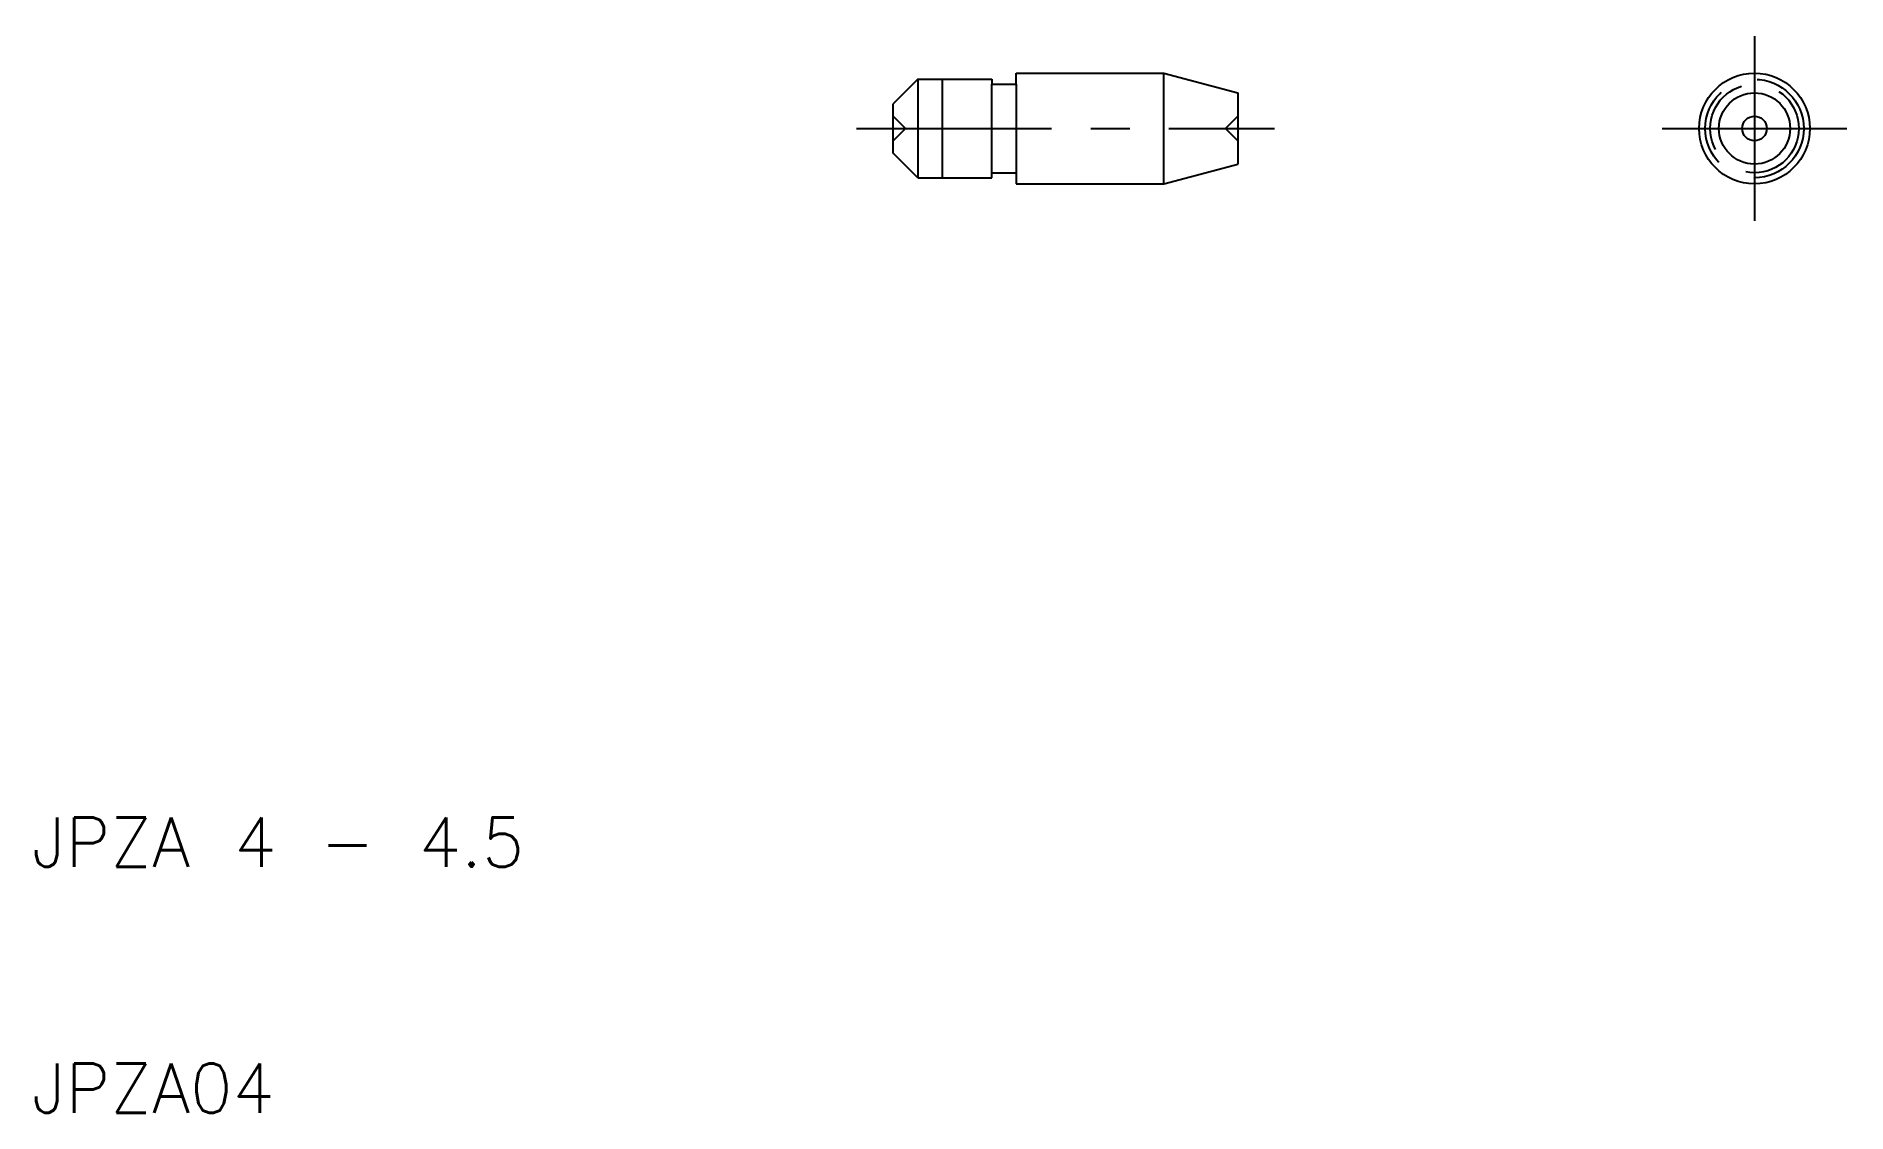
# Model space of a CAD drawing. Extents: x 10.2 to 83.8, y 10 to 53.8.
import ezdxf

# ---------------------------------------------------------------- set-up
doc = ezdxf.new("R2010")
doc.units = 0
doc.header["$LTSCALE"] = 0.25
doc.linetypes.add('CENTER', pattern=[50.8, 31.75, -6.35, 6.35, -6.35])
doc.linetypes.add('DASHED', pattern=[19.05, 12.7, -6.35])
doc.layers.get('0').update_dxf_attribs({"linetype": 'CONTINUOUS'})
doc.layers.add('CENTER', color=1, linetype='CENTER')
doc.styles.get("Standard").update_dxf_attribs({"font": 'txt.shx', "bigfont": 'extfont.shx'})

msp = doc.modelspace()

# ---------------------------------------------------------------- linework, layer by layer
for p, q in [((50, 52.25), (56, 52.25)), ((50, 51.8), (50, 52.25)), ((56, 47.75), (56, 52.25)), ((56, 52.25), (59, 51.446)), ((46, 52), (45, 51)), ((46, 52), (46, 48)), ((46, 52), (49, 52)), ((47, 48), (47, 52)), ((49, 52), (49, 51.8)), ((49, 48.2), (49, 51.8)), ((49, 51.8), (50, 51.8)), ((50, 51.8), (50, 48.2)), ((45, 49), (45, 51)), ((59, 51.446), (59, 48.554)), ((46, 48), (45, 49)), ((46, 48), (49, 48)), ((49, 48), (49, 48.2)), ((49, 48.2), (50, 48.2)), ((50, 48.2), (50, 47.75)), ((56, 47.75), (59, 48.554)), ((50, 47.75), (56, 47.75))]:
    msp.add_line(p, q)
at = {"color": 3, "linetype": 'DASHED'}
for p, q in [((45, 50.5), (45.5, 50)), ((59, 50.5), (58.5, 50)), ((45, 49.5), (45.5, 50)), ((59, 49.5), (58.5, 50))]:
    msp.add_line(p, q, dxfattribs=at)
for radius in [2.25, 1.446, 0.5]:
    msp.add_circle((80, 50), radius)
for radius in [2, 1.8]:
    msp.add_circle((80, 50), radius, dxfattribs=at)
at = {"layer": 'CENTER', "color": 1, "linetype": 'CENTER'}
for p, q in [((80, 53.75), (80, 46.25)), ((43.5, 50), (60.5, 50)), ((76.25, 50), (83.75, 50))]:
    msp.add_line(p, q, dxfattribs=at)

# ---------------------------------------------------------------- texts
for s, p in [('JPZA 4 - 4.5', (10, 20)), ('JPZA04', (10, 10))]:
    msp.add_text(s, height=2).set_placement(p)

doc.saveas('drawing.dxf')
